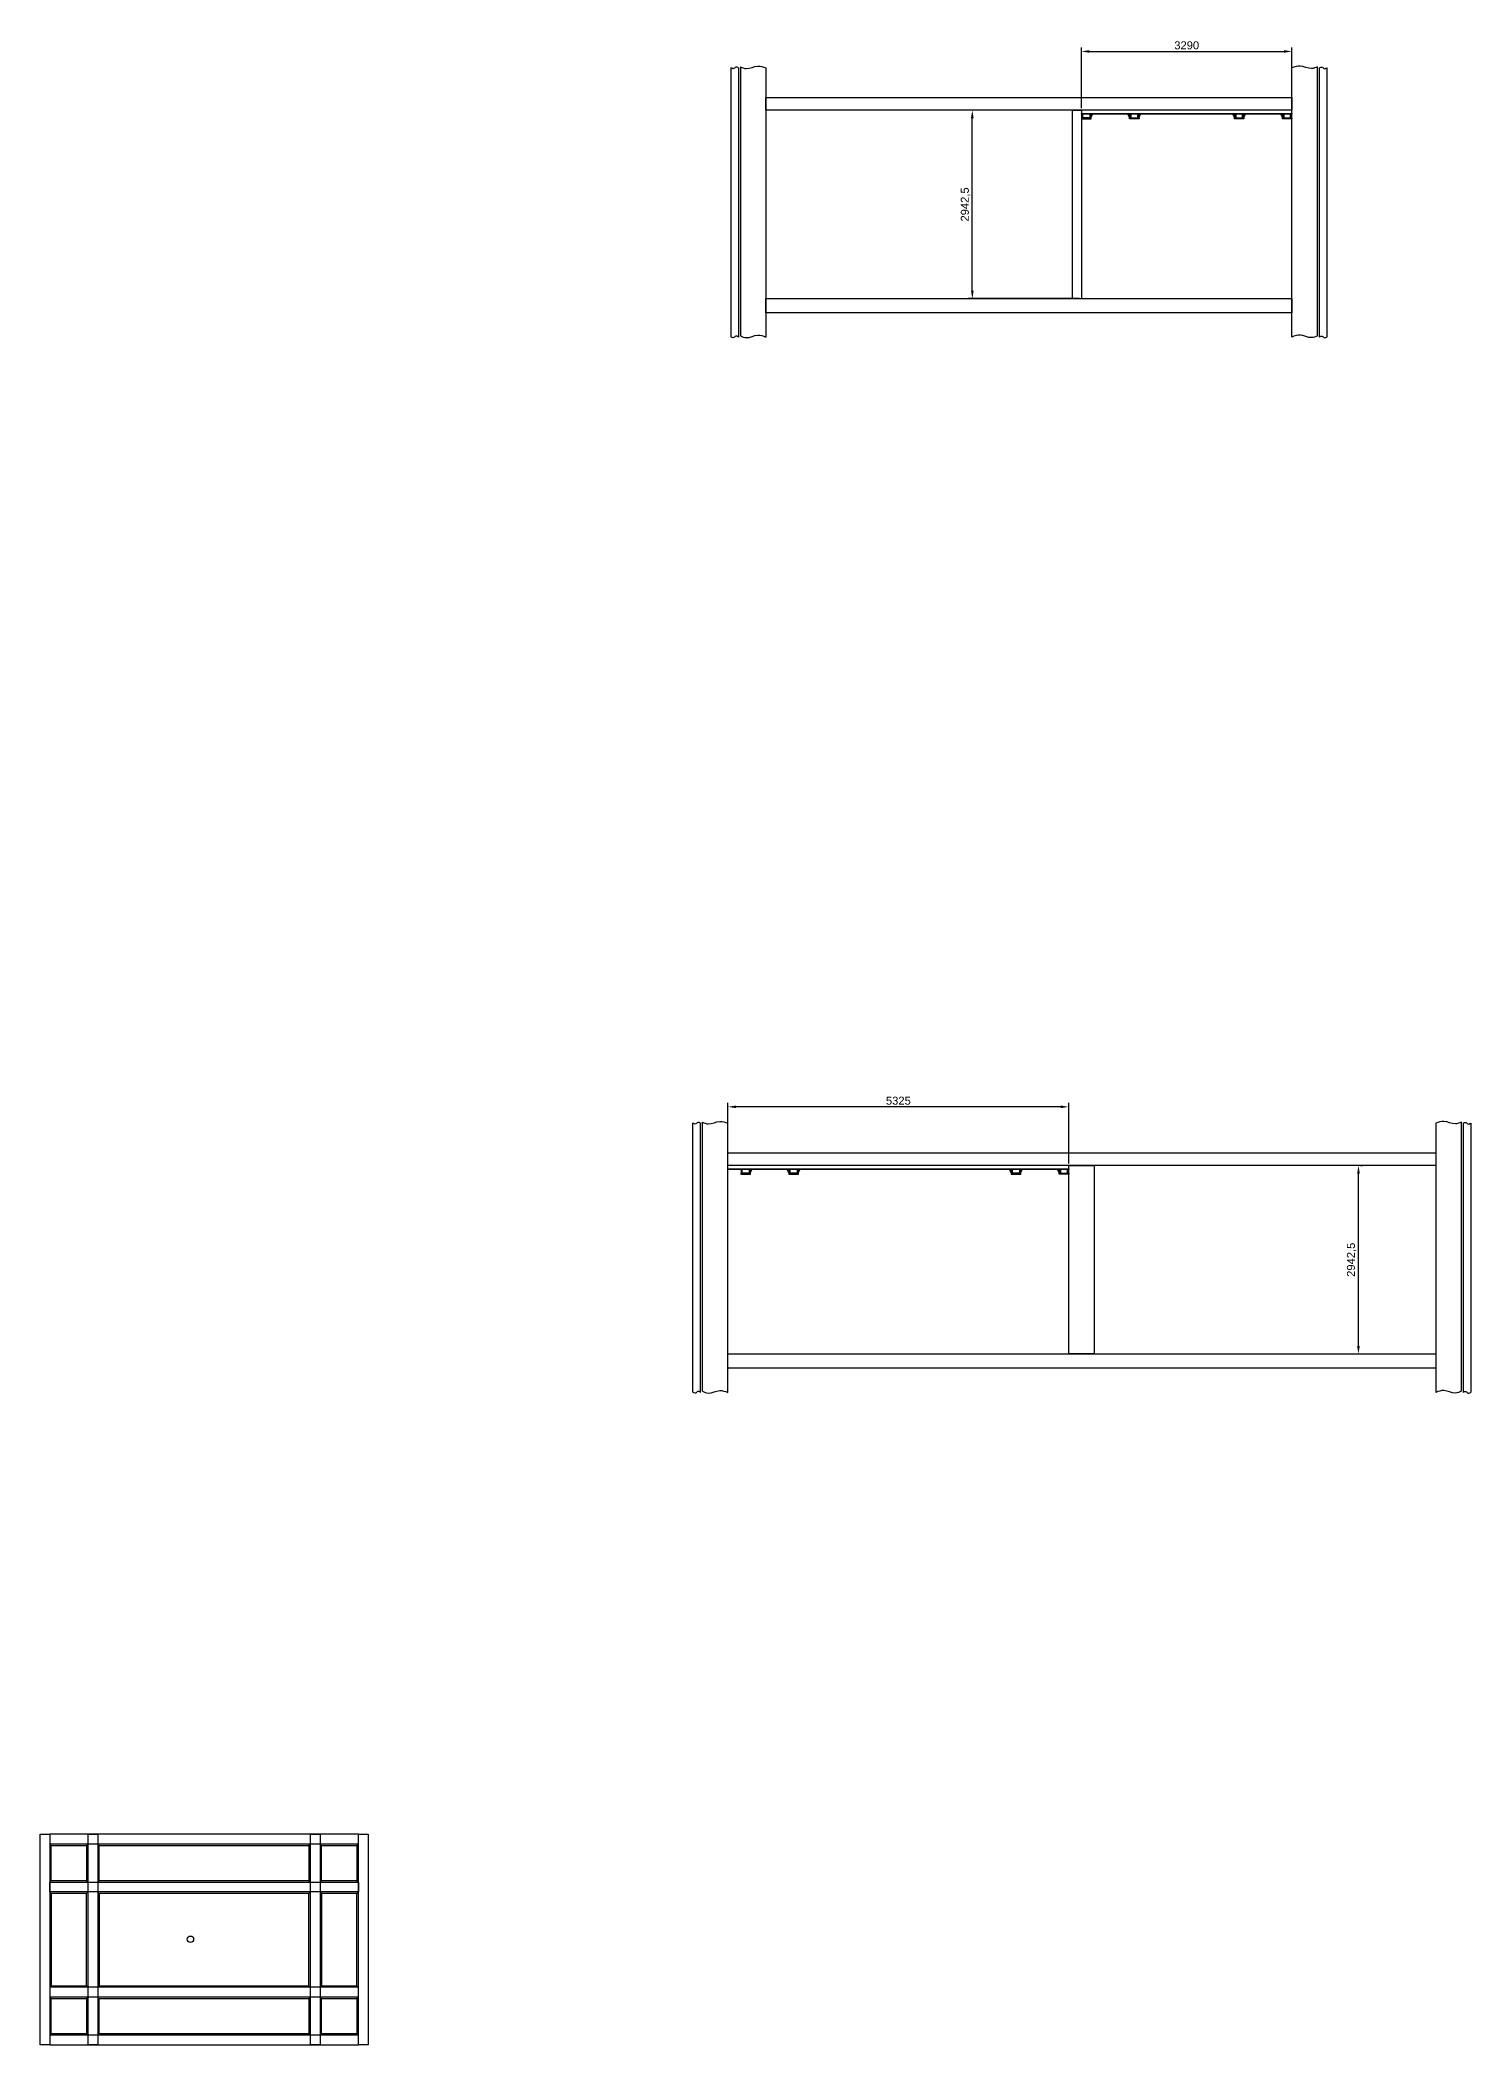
# Model space of a CAD drawing. Header units: millimetres. Extents: x -44972 to 46610, y -22932 to 15181.
# Drawn here: x -25238 to -2879, y -22932 to 8386 of the extents above; entities that cross this region are included whole.
import ezdxf

# ---------------------------------------------------------------- set-up
doc = ezdxf.new("R2010")
doc.units = ezdxf.units.MM
doc.layers.add('Dimensions', color=3, linetype='Continuous')
doc.styles.get("Standard").update_dxf_attribs({"font": 'arial.ttf'})
doc.dimstyles.new('ISO-50', dxfattribs={"dimscale": 50, "dimtxt": 2.5, "dimasz": 2.5, "dimexe": 1.25, "dimexo": 0.625, "dimtad": 1, "dimtxsty": 'Standard', "dimcen": 2.5, "dimadec": 0, "dimazin": 0, "dimtfac": 1, "dimtmove": 0, "dimatfit": 3, "dimfxl": 1, "dimarcsym": 0})

# ---------------------------------------------------------------- blocks, each defined once
blk = doc.blocks.new('*D37')
at = {"layer": 'Defpoints', "color": 0, "transparency": 16777216}
for p in [(-5675, 8209), (-8965, 7291), (-5675, 7291)]:
    blk.add_point(p, dxfattribs=at)
at = {"layer": 'Dimensions', "color": 0, "lineweight": -2, "transparency": 16777216}
for p, q in [((-8965, 7322), (-8965, 8272)), ((-8840, 8209), (-5800, 8209)), ((-5675, 7322), (-5675, 8272))]:
    blk.add_line(p, q, dxfattribs=at)
at = {"layer": 'Dimensions', "color": 0, "transparency": 16777216}
for points in [[(-8840, 8230), (-8840, 8188), (-8965, 8209)], [(-5800, 8230), (-5800, 8188), (-5675, 8209)]]:
    blk.add_solid(points, dxfattribs=at)
at = {"layer": 'Dimensions', "color": 0, "transparency": 16777216, "insert": (-7320, 8304), "char_height": 125, "attachment_point": 5}
blk.add_mtext('3290', dxfattribs=at)
blk = doc.blocks.new('U-profile')
at = {"color": 0}
for points in [[(150, 0), (0, 0), (0, 16), (150, 16)], [(5, 70), (21, 70), (21, 16), (5, 16)], [(129, 70), (145, 70), (145, 16), (129, 16)]]:
    blk.add_lwpolyline(points, close=True, dxfattribs=at)
blk = doc.blocks.new('*D94')
at = {"layer": 'Defpoints', "color": 0, "transparency": 16777216}
for p in [(-10670, 7291), (-8965, 7291), (-8965, 4348)]:
    blk.add_point(p, dxfattribs=at)
at = {"layer": 'Dimensions', "color": 0, "lineweight": -2, "transparency": 16777216}
for p, q in [((-8996, 7291), (-10733, 7291)), ((-10670, 4473), (-10670, 7166)), ((-8996, 4348), (-10733, 4348))]:
    blk.add_line(p, q, dxfattribs=at)
at = {"layer": 'Dimensions', "color": 0, "transparency": 16777216}
for points in [[(-10691, 7166), (-10649, 7166), (-10670, 7291)], [(-10691, 4473), (-10649, 4473), (-10670, 4348)]]:
    blk.add_solid(points, dxfattribs=at)
at = {"layer": 'Dimensions', "color": 0, "transparency": 16777216, "insert": (-10776, 5819), "char_height": 125, "attachment_point": 5, "rotation": 90}
blk.add_mtext('2942,5', dxfattribs=at)
blk = doc.blocks.new('*D100')
at = {"layer": 'Defpoints', "color": 0, "transparency": 16777216}
for p in [(-14489, -8278), (-14489, -9196), (-9164, -9196)]:
    blk.add_point(p, dxfattribs=at)
at = {"layer": 'Dimensions', "color": 0, "lineweight": -2, "transparency": 16777216}
for p, q in [((-14489, -9165), (-14489, -8215)), ((-9289, -8278), (-14364, -8278)), ((-9164, -9165), (-9164, -8215))]:
    blk.add_line(p, q, dxfattribs=at)
at = {"layer": 'Dimensions', "color": 0, "transparency": 16777216}
for points in [[(-14364, -8257), (-14364, -8299), (-14489, -8278)], [(-9289, -8257), (-9289, -8299), (-9164, -8278)]]:
    blk.add_solid(points, dxfattribs=at)
at = {"layer": 'Dimensions', "color": 0, "transparency": 16777216, "insert": (-11826, -8183), "char_height": 125, "attachment_point": 5}
blk.add_mtext('5325', dxfattribs=at)
blk = doc.blocks.new('*D101')
at = {"layer": 'Defpoints', "color": 0, "transparency": 16777216}
for p in [(-4636, -9196), (-4636, -9196), (-4636, -12139)]:
    blk.add_point(p, dxfattribs=at)
at = {"layer": 'Dimensions', "color": 0, "lineweight": -2, "transparency": 16777216}
for p, q in [((-4636, -12014), (-4636, -9321)), ((-4605, -9196), (-4573, -9196)), ((-4605, -12139), (-4573, -12139))]:
    blk.add_line(p, q, dxfattribs=at)
at = {"layer": 'Dimensions', "color": 0, "transparency": 16777216}
for points in [[(-4657, -9321), (-4615, -9321), (-4636, -9196)], [(-4657, -12014), (-4615, -12014), (-4636, -12139)]]:
    blk.add_solid(points, dxfattribs=at)
at = {"layer": 'Dimensions', "color": 0, "transparency": 16777216, "insert": (-4742, -10667), "char_height": 125, "attachment_point": 5, "rotation": 90}
blk.add_mtext('2942,5', dxfattribs=at)

msp = doc.modelspace()

# ---------------------------------------------------------------- linework, layer by layer
for p, q in [((-14445.135, 7953.193), (-14445.135, 3749.567)), ((-14325.135, 7951.409), (-14325.135, 3747.782)), ((-14295.135, 7969.391), (-14295.135, 3765.764)), ((-13895.135, 7951.409), (-13895.135, 3747.782)), ((-5675.135, 3747.782), (-5675.135, 7951.409)), ((-5275.135, 3765.764), (-5275.135, 7969.391)), ((-5245.135, 3747.782), (-5245.135, 7951.409)), ((-5125.135, 3749.567), (-5125.135, 7953.193)), ((-15038.636, -12737.294), (-15038.636, -8533.667)), ((-14918.636, -12739.079), (-14918.636, -8535.452)), ((-14888.636, -12721.096), (-14888.636, -8517.47)), ((-14488.636, -12739.079), (-14488.636, -8535.452)), ((-3428.636, -8535.452), (-3428.636, -12739.079)), ((-3028.636, -8517.47), (-3028.636, -12721.096)), ((-2998.636, -8535.452), (-2998.636, -12739.079)), ((-2878.636, -8533.667), (-2878.636, -12737.294)), ((-25088.084, -19642.398), (-25088.084, -22932.398))]:
    msp.add_line(p, q)
at = {"color": 2}
for p, q in [((-25063.084, -19817.398), (-25088.084, -19792.398)), ((-24513.084, -19817.398), (-24488.084, -19792.398)), ((-24313.084, -19817.398), (-24338.084, -19792.398)), ((-21038.084, -19817.398), (-21013.084, -19792.398)), ((-20838.084, -19817.398), (-20863.084, -19792.398)), ((-20288.084, -19817.398), (-20263.084, -19792.398)), ((-25063.084, -20367.398), (-25088.084, -20392.398)), ((-25063.084, -20567.398), (-25088.084, -20542.398)), ((-24513.084, -20367.398), (-24488.084, -20392.398)), ((-24513.084, -20567.398), (-24488.084, -20542.398)), ((-24313.084, -20367.398), (-24338.084, -20392.398)), ((-24313.084, -20567.398), (-24338.084, -20542.398)), ((-21038.084, -20367.398), (-21013.084, -20392.398)), ((-21038.084, -20567.398), (-21013.084, -20542.398)), ((-20838.084, -20367.398), (-20863.084, -20392.398)), ((-20838.084, -20567.398), (-20863.084, -20542.398)), ((-20288.084, -20367.398), (-20263.084, -20392.398)), ((-20288.084, -20567.398), (-20263.084, -20542.398)), ((-25063.084, -22007.398), (-25088.084, -22032.398)), ((-25063.084, -22207.398), (-25088.084, -22182.398)), ((-24513.084, -22007.398), (-24488.084, -22032.398)), ((-24513.084, -22207.398), (-24488.084, -22182.398)), ((-24313.084, -22007.398), (-24338.084, -22032.398)), ((-21038.084, -22007.398), (-21013.084, -22032.398)), ((-21038.084, -22207.398), (-21013.084, -22182.398)), ((-20838.084, -22007.398), (-20863.084, -22032.398)), ((-20838.084, -22207.398), (-20863.084, -22182.398)), ((-20288.084, -22007.398), (-20263.084, -22032.398)), ((-20288.084, -22207.398), (-20263.084, -22182.398)), ((-25063.084, -22757.398), (-25088.084, -22782.398)), ((-24513.084, -22757.398), (-24488.084, -22782.398)), ((-21038.084, -22757.398), (-21013.084, -22782.398)), ((-20838.084, -22757.398), (-20863.084, -22782.398)), ((-20288.084, -22757.398), (-20263.084, -22782.398))]:
    msp.add_line(p, q, dxfattribs=at)
for points in [[(-13895.135, 7490.663), (-5675.135, 7490.663), (-5675.135, 7290.663), (-13895.135, 7290.663)], [(-13895.135, 4348.163), (-5675.135, 4348.163), (-5675.135, 4128.163), (-13895.135, 4128.163)], [(-14488.636, -8996.198), (-3428.636, -8996.198), (-3428.636, -9196.198), (-14488.636, -9196.198)], [(-9163.636, -9196.198), (-8763.636, -9196.198), (-8763.636, -12138.698), (-9163.636, -12138.698)], [(-14488.636, -12138.698), (-3428.636, -12138.698), (-3428.636, -12358.698), (-14488.636, -12358.698)]]:
    msp.add_lwpolyline(points, close=True)
msp.add_lwpolyline([(-9105.135, 4348.163), (-9105.135, 7290.663), (-8965.135, 7290.663), (-8965.135, 4348.163)])
at = {"color": 8}
for points in [[(-8965.135, 7240.663), (-5675.135, 7240.663), (-5675.135, 7228.163), (-8965.135, 7228.163)], [(-14488.636, -9246.198), (-9163.636, -9246.198), (-9163.636, -9258.698), (-14488.636, -9258.698)]]:
    msp.add_lwpolyline(points, close=True, dxfattribs=at)
at = {"color": 2}
for points in [[(-8820.135, 7228.163), (-8820.135, 7174.163), (-8790.135, 7228.163)], [(-8210.135, 7228.163), (-8210.135, 7174.163), (-8240.135, 7228.163)], [(-8070.135, 7228.163), (-8070.135, 7174.163), (-8040.135, 7228.163)], [(-6570.135, 7228.163), (-6570.135, 7174.163), (-6600.135, 7228.163)], [(-6430.135, 7228.163), (-6430.135, 7174.163), (-6400.135, 7228.163)], [(-5820.135, 7228.163), (-5820.135, 7174.163), (-5850.135, 7228.163)], [(-14143.636, -9258.698), (-14143.636, -9312.698), (-14113.636, -9258.698)], [(-13533.636, -9258.698), (-13533.636, -9312.698), (-13563.636, -9258.698)], [(-13393.636, -9258.698), (-13393.636, -9312.698), (-13363.636, -9258.698)], [(-10058.636, -9258.698), (-10058.636, -9312.698), (-10088.636, -9258.698)], [(-9918.636, -9258.698), (-9918.636, -9312.698), (-9888.636, -9258.698)], [(-9308.636, -9258.698), (-9308.636, -9312.698), (-9338.636, -9258.698)], [(-25063.084, -19817.398), (-24513.084, -19817.398), (-24513.084, -20367.398), (-25063.084, -20367.398)], [(-24313.084, -19817.398), (-21038.084, -19817.398), (-21038.084, -20367.398), (-24313.084, -20367.398)], [(-20838.084, -19817.398), (-20288.084, -19817.398), (-20288.084, -20367.398), (-20838.084, -20367.398)], [(-24513.084, -20567.398), (-25063.084, -20567.398), (-25063.084, -22007.398), (-24513.084, -22007.398)], [(-21038.084, -20567.398), (-24313.084, -20567.398), (-24313.084, -22007.398), (-21038.084, -22007.398)], [(-20288.084, -20567.398), (-20838.084, -20567.398), (-20838.084, -22007.398), (-20288.084, -22007.398)], [(-25063.084, -22207.398), (-24513.084, -22207.398), (-24513.084, -22757.398), (-25063.084, -22757.398)], [(-24313.084, -22207.398), (-21038.084, -22207.398), (-21038.084, -22757.398), (-24313.084, -22757.398)], [(-20838.084, -22207.398), (-20288.084, -22207.398), (-20288.084, -22757.398), (-20838.084, -22757.398)]]:
    msp.add_lwpolyline(points, close=True, dxfattribs=at)
at = {"color": 6}
for points in [[(-25238.084, -19642.398), (-25088.084, -19642.398), (-25088.084, -22932.398), (-25238.084, -22932.398)], [(-20263.084, -19642.398), (-25088.084, -19642.398), (-25088.084, -19792.398), (-20263.084, -19792.398)], [(-24488.084, -19642.398), (-24338.084, -19642.398), (-24338.084, -22932.398), (-24488.084, -22932.398)], [(-21013.084, -19642.398), (-20863.084, -19642.398), (-20863.084, -22932.398), (-21013.084, -22932.398)], [(-20263.084, -19642.398), (-20113.084, -19642.398), (-20113.084, -22932.398), (-20263.084, -22932.398)], [(-20263.084, -20542.398), (-25088.084, -20542.398), (-25088.084, -20392.398), (-20263.084, -20392.398)], [(-20263.084, -22032.398), (-25088.084, -22032.398), (-25088.084, -22182.398), (-20263.084, -22182.398)], [(-20263.084, -22782.398), (-25088.084, -22782.398), (-25088.084, -22932.398), (-20263.084, -22932.398)]]:
    msp.add_lwpolyline(points, close=True, dxfattribs=at)
at = {"color": 240, "lineweight": 30, "true_color": 0xed1f24}
msp.add_circle((-22888.084, -21282.398), 50, dxfattribs=at)
for points in [[(-14325.135, 7951.409), (-14339.573, 7960.248), (-14370.471, 7979.166), (-14405.756, 7920.805), (-14432.473, 7952.736), (-14445.135, 7953.193)], [(-5245.135, 7951.409), (-5230.697, 7960.248), (-5199.799, 7979.166), (-5164.514, 7920.805), (-5137.797, 7952.736), (-5125.135, 7953.193)], [(-14325.135, 3747.782), (-14339.573, 3756.622), (-14370.471, 3775.539), (-14405.756, 3717.179), (-14432.473, 3749.109), (-14445.135, 3749.567)], [(-5245.135, 3747.782), (-5230.697, 3756.622), (-5199.799, 3775.539), (-5164.514, 3717.179), (-5137.797, 3749.109), (-5125.135, 3749.567)], [(-14918.636, -8535.452), (-14933.074, -8526.612), (-14963.972, -8507.695), (-14999.257, -8566.055), (-15025.974, -8534.125), (-15038.636, -8533.667)], [(-2998.636, -8535.452), (-2984.198, -8526.612), (-2953.3, -8507.695), (-2918.015, -8566.055), (-2891.298, -8534.125), (-2878.636, -8533.667)], [(-14918.636, -12739.079), (-14933.074, -12730.239), (-14963.972, -12711.321), (-14999.257, -12769.682), (-15025.974, -12737.752), (-15038.636, -12737.294)], [(-2998.636, -12739.079), (-2984.198, -12730.239), (-2953.3, -12711.321), (-2918.015, -12769.682), (-2891.298, -12737.752), (-2878.636, -12737.294)]]:
    msp.add_open_spline(points, degree=3, knots=[0, 0, 0, 0, 44.112267371, 94.402646749, 132.507367863, 132.507367863, 132.507367863, 132.507367863])
for points in [[(-14295.135, 7969.391), (-14202.341, 7941.6), (-14022.396, 7980.834), (-13895.135, 7951.409)], [(-5275.135, 7969.391), (-5367.928, 7941.6), (-5547.874, 7980.834), (-5675.135, 7951.409)], [(-14295.135, 3765.764), (-14202.341, 3737.974), (-14022.396, 3777.207), (-13895.135, 3747.782)], [(-5275.135, 3765.764), (-5367.928, 3737.974), (-5547.874, 3777.207), (-5675.135, 3747.782)], [(-14888.636, -8517.47), (-14795.843, -8545.26), (-14615.897, -8506.027), (-14488.636, -8535.452)], [(-3028.636, -8517.47), (-3121.43, -8545.26), (-3301.375, -8506.027), (-3428.636, -8535.452)], [(-14888.636, -12721.096), (-14795.843, -12748.887), (-14615.897, -12709.653), (-14488.636, -12739.079)], [(-3028.636, -12721.096), (-3121.43, -12748.887), (-3301.375, -12709.653), (-3428.636, -12739.079)]]:
    msp.add_spline(points, degree=3)

# ---------------------------------------------------------------- block references
at = {"color": 6, "xscale": -1}
for p in [(-8815.135, 7158.163), (-14138.636, -9328.698), (-13388.636, -9328.698), (-9913.636, -9328.698)]:
    msp.add_blockref('U-profile', p, dxfattribs=at)
at = {"color": 6}
for p in [(-8215.135, 7158.163), (-6575.135, 7158.163), (-5825.135, 7158.163), (-9313.636, -9328.698)]:
    msp.add_blockref('U-profile', p, dxfattribs=at)

# ---------------------------------------------------------------- dimensions: what is measured, and where the dimension line sits
at = {"layer": 'Dimensions'}
dim = msp.add_linear_dim(base=(-5675.135, 8209.059), p1=(-8965.135, 7290.663), p2=(-5675.135, 7290.663), dimstyle='ISO-50', dxfattribs=at)
dim.commit()
dim.dimension.update_dxf_attribs({"geometry": '*D37', "text_midpoint": (-7320.135, 8304.173)})
for base, p1, p2, angle, picture, middle in [((-10670.017, 7290.663), (-8965.135, 4348.163), (-8965.135, 7290.663), 90, '*D94', (-10776.387, 5819.413)), ((-14488.636, -8277.802), (-9163.636, -9196.198), (-14488.636, -9196.198), 180, '*D100', (-11826.136, -8182.687))]:
    dim = msp.add_linear_dim(base=base, p1=p1, p2=p2, angle=angle, dimstyle='ISO-50', dxfattribs=at)
    dim.commit()
    dim.dimension.update_dxf_attribs({"geometry": picture, "text_midpoint": middle})
dim = msp.add_linear_dim(base=(-4635.776, -9196.198), p1=(-4635.776, -12138.698), p2=(-4635.776, -9196.198), angle=90, dimstyle='ISO-50', dxfattribs=at)
dim.commit()
dim.dimension.update_dxf_attribs({"geometry": '*D101', "text_midpoint": (-4635.776, -10667.448), "dimtype": 160})

doc.saveas('drawing.dxf')
